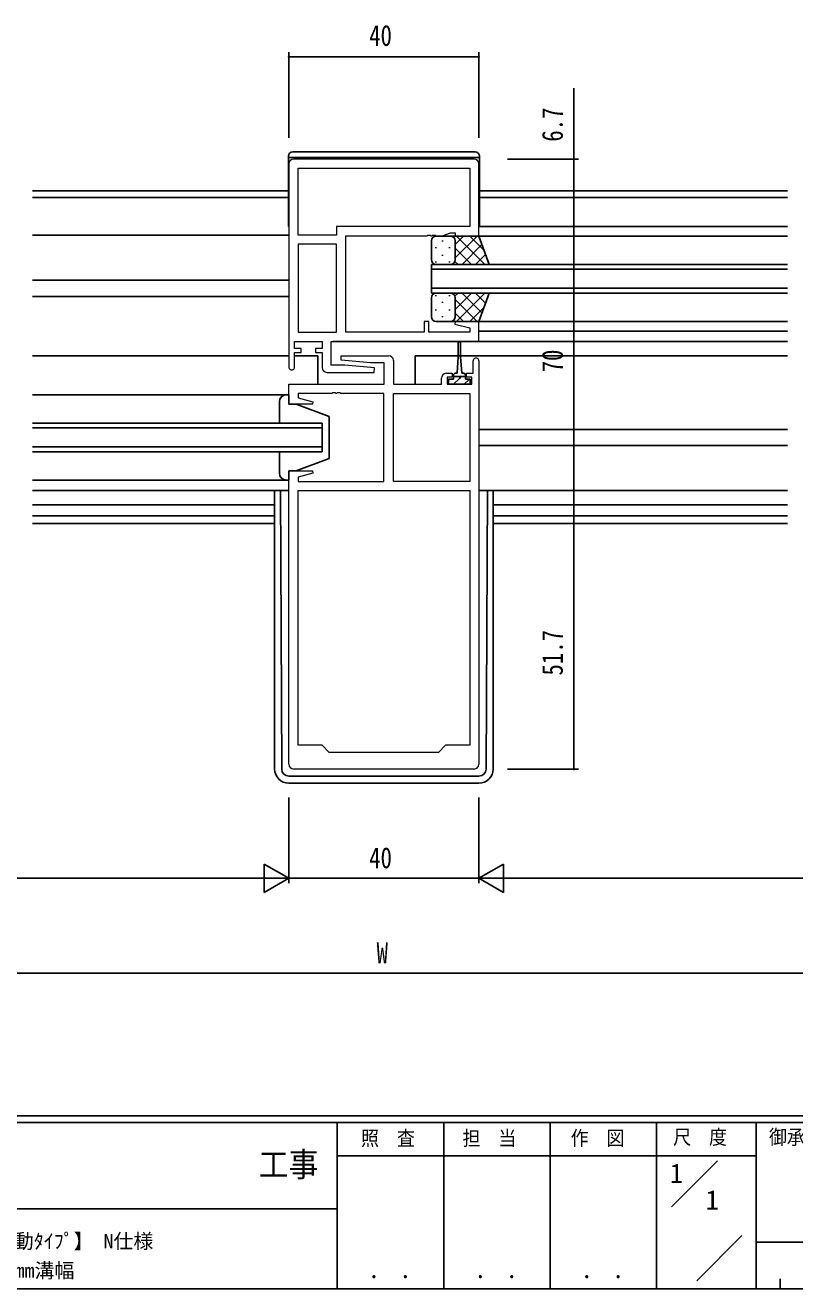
# Model space of a CAD drawing. Units: millimetres, scale not verified. Extents: x -1073 to 397, y -282 to 282.
# Drawn here: x 55.6 to 217.6, y -282.1 to -16.1 of the extents above; entities that cross this region are included whole.
import ezdxf
from ezdxf.enums import TextEntityAlignment as Align

# ---------------------------------------------------------------- set-up
doc = ezdxf.new("R2010")
doc.units = ezdxf.units.MM
doc.header["$LTSCALE"] = 2
for name, color, linetype in [('0-1_USER1', 3, 'Continuous'), ('0-3_YKK_12', 2, 'Continuous'), ('0-4_YKK_13', 4, 'Continuous'), ('0-6_YKK_D', 6, 'Continuous'), ('0-7_YKK_ZWAK', 7, 'Continuous')]:
    doc.layers.add(name, color=color, linetype=linetype)
doc.layers.add('0-2_YKK_11', color=7, linetype='Continuous', lineweight=18)
doc.styles.add('ＭＳ ゴシック', font='')
doc.styles.get('ＭＳ ゴシック').set_extended_font_data('MS Gothic')

msp = doc.modelspace()

# ---------------------------------------------------------------- linework, layer by layer
at = {"layer": '0-2_YKK_11'}
for p, q in [((150.1, -44.303), (112.1, -44.303)), ((111.1, -45.303), (111.1, -88.103)), ((113.03, -46.233), (149.17, -46.233)), ((113.03, -46.233), (149.17, -46.233)), ((113.03, -60.303), (113.03, -46.233)), ((149.17, -46.233), (149.17, -58.503)), ((151.1, -60.503), (151.1, -45.303)), ((149.17, -58.503), (121.1, -58.503)), ((121.1, -58.503), (121.1, -60.303)), ((121.1, -60.303), (113.03, -60.303)), ((123.1, -60.433), (140.142, -60.433)), ((123.1, -80.773), (123.1, -60.433)), ((140.142, -60.433), (140.325, -60.313)), ((140.325, -60.313), (140.875, -60.313)), ((140.875, -60.313), (141.058, -60.433)), ((141.058, -60.433), (141.142, -60.433)), ((141.142, -60.433), (141.325, -60.313)), ((141.325, -60.313), (141.875, -60.313)), ((141.875, -60.313), (142.058, -60.433)), ((142.058, -60.433), (143.369, -60.433)), ((143.369, -60.433), (145.1, -59.803)), ((145.1, -59.803), (146.1, -59.803)), ((146.1, -59.803), (146.1, -60.503)), ((146.1, -60.503), (151.1, -60.503)), ((113.03, -62.233), (113.03, -80.773)), ((113.03, -62.233), (113.03, -80.773)), ((121.1, -62.233), (113.03, -62.233)), ((121.1, -80.773), (121.1, -62.233)), ((139.6, -78.503), (139.6, -80.773)), ((140.6, -78.503), (139.6, -78.503)), ((140.6, -80.773), (140.6, -78.503)), ((146.14, -78.503), (146.071, -79.025)), ((146.071, -79.025), (149.17, -79.855)), ((151.1, -78.503), (146.14, -78.503)), ((151.1, -82.703), (151.1, -78.503)), ((113.03, -80.773), (121.1, -80.773)), ((139.6, -80.773), (123.1, -80.773)), ((149.17, -80.773), (140.6, -80.773)), ((149.17, -79.855), (149.17, -80.773)), ((112.3, -82.703), (118.1, -82.703)), ((112.3, -84.203), (112.3, -82.703)), ((113.7, -84.203), (112.3, -84.203)), ((112.3, -85.003), (113.7, -85.003)), ((112.3, -88.103), (112.3, -85.003)), ((113.7, -85.003), (113.7, -84.203)), ((116.7, -84.203), (116.7, -85.003)), ((118.1, -84.203), (116.7, -84.203)), ((116.7, -85.003), (118.1, -85.003)), ((118.1, -82.703), (118.1, -84.203)), ((118.1, -85.003), (118.1, -88.203)), ((120.03, -82.703), (151.1, -82.703)), ((120.03, -87.703), (120.03, -82.703)), ((122.907, -87.703), (120.03, -87.703)), ((122.08, -86.659), (122.122, -85.703)), ((128.293, -87.203), (122.08, -86.659)), ((122.122, -85.703), (132.1, -85.703)), ((129.12, -88.246), (122.907, -87.703)), ((131.17, -87.203), (128.293, -87.203)), ((131.17, -91.703), (131.17, -87.203)), ((133.1, -86.703), (133.1, -91.703)), ((149.9, -89.403), (149.9, -86.803)), ((151.1, -86.803), (151.1, -171.703)), ((119.1, -89.203), (129.078, -89.203)), ((129.078, -89.203), (129.12, -88.246)), ((143.2, -91.703), (143.2, -90.403)), ((144.2, -89.403), (145.5, -89.403)), ((144.4, -90.203), (144.4, -91.703)), ((145.5, -90.203), (144.4, -90.203)), ((145.5, -89.403), (145.5, -90.203)), ((148.5, -89.403), (149.9, -89.403)), ((148.5, -90.203), (148.5, -89.403)), ((149.6, -90.203), (148.5, -90.203)), ((149.6, -91.703), (149.6, -90.203)), ((111.1, -91.703), (131.17, -91.703)), ((111.1, -95.903), (111.1, -91.703)), ((133.1, -91.703), (143.2, -91.703)), ((144.4, -91.703), (149.6, -91.703)), ((120.142, -93.633), (113.03, -93.633)), ((113.03, -93.633), (113.03, -94.55)), ((113.03, -94.55), (116.129, -95.38)), ((116.129, -95.38), (116.061, -95.903)), ((120.325, -93.513), (120.142, -93.633)), ((120.875, -93.513), (120.325, -93.513)), ((121.058, -93.633), (120.875, -93.513)), ((121.142, -93.633), (121.058, -93.633)), ((121.325, -93.513), (121.142, -93.633)), ((121.875, -93.513), (121.325, -93.513)), ((122.058, -93.633), (121.875, -93.513)), ((131.1, -93.633), (122.058, -93.633)), ((131.1, -112.173), (131.1, -93.633)), ((133.1, -112.173), (133.1, -93.633)), ((133.1, -112.173), (133.1, -93.633)), ((133.1, -93.633), (149.17, -93.633)), ((149.17, -93.633), (149.17, -112.173)), ((116.061, -95.903), (111.1, -95.903)), ((111.1, -171.703), (111.1, -109.903)), ((111.1, -109.903), (116.061, -109.903)), ((116.129, -110.425), (113.03, -111.255)), ((113.03, -111.255), (113.03, -112.173)), ((116.061, -109.903), (116.129, -110.425)), ((113.03, -112.173), (131.1, -112.173)), ((113.03, -114.103), (149.17, -114.103)), ((113.03, -167.703), (113.03, -114.103)), ((113.03, -167.703), (113.03, -114.103)), ((149.17, -112.173), (133.1, -112.173)), ((149.17, -114.103), (149.17, -167.703)), ((118.1, -167.703), (113.03, -167.703)), ((119.6, -169.203), (118.1, -167.703)), ((142.6, -169.203), (119.6, -169.203)), ((150.1, -172.703), (112.1, -172.703))]:
    msp.add_line(p, q, dxfattribs=at)
msp.add_lwpolyline([(149.17, -167.703), (144.1, -167.703), (142.6, -169.203)], dxfattribs=at)
for centre, radius, start, end in [((112.1, -45.303), 1, 90.00001, 179.99999), ((150.1, -45.303), 1, 0.00001, 89.99999), ((132.1, -86.703), 1, 0.00001, 89.99999), ((150.5, -86.803), 0.6, 359.99999, 180.00001), ((111.7, -88.103), 0.6, 179.99999, 0.00001), ((119.1, -88.203), 1, 180.00001, 269.99999), ((144.2, -90.403), 1, 90.00001, 179.99999), ((112.1, -171.703), 1, 180.00001, 269.99999), ((150.1, -171.703), 1, 270.00001, 359.99999)]:
    msp.add_arc(centre, radius, start, end, dxfattribs=at)
at = {"layer": '0-3_YKK_12'}
for p, q in [((111, -51.005), (57.1, -51.005)), ((111, -52.405), (57.1, -52.405)), ((216.1, -51.005), (151.2, -51.005)), ((216.1, -52.405), (151.2, -52.405)), ((216.1, -58.505), (151.1, -58.505)), ((111.1, -60.305), (57.1, -60.305)), ((216.1, -60.505), (150.6, -60.505)), ((216.1, -66.505), (141.1, -66.505)), ((141.1, -66.505), (141.1, -72.505)), ((141.1, -67.505), (216.1, -67.505)), ((111.1, -69.805), (57.1, -69.805)), ((216.1, -71.505), (141.1, -71.505)), ((111.1, -73.205), (57.1, -73.205)), ((141.1, -72.505), (216.1, -72.505)), ((216.1, -78.504), (150.721, -78.502)), ((216.1, -80.505), (151.1, -80.504)), ((216.1, -82.705), (120.321, -82.705)), ((111.1, -85.705), (57.1, -85.705)), ((117.17, -85.705), (112.3, -85.705)), ((117.17, -85.705), (117.17, -91.598)), ((137.67, -85.705), (137.67, -91.598)), ((216.1, -85.705), (137.67, -85.705)), ((165.1, -85.705), (147.25, -85.705)), ((111.1, -93.905), (57.1, -93.905)), ((118.1, -99.905), (57.1, -99.905)), ((57.6, -99.905), (57.1, -99.905)), ((57.1, -100.905), (118.1, -100.905)), ((57.1, -100.905), (57.6, -100.905)), ((118.1, -105.905), (118.1, -99.905)), ((216.1, -101.205), (151.1, -101.205)), ((118.1, -104.905), (57.1, -104.905)), ((57.6, -104.905), (57.1, -104.905)), ((57.1, -105.905), (118.1, -105.905)), ((57.1, -105.905), (57.6, -105.905)), ((216.1, -104.605), (151.1, -104.605)), ((111.1, -111.905), (57.1, -111.905)), ((111.1, -114.105), (57.1, -114.105)), ((57.1, -117.105), (108.1, -117.105)), ((108.1, -119.375), (57.1, -119.375)), ((216.1, -117.105), (154.1, -117.105)), ((154.1, -119.375), (216.1, -119.375)), ((57.1, -121.005), (108.1, -121.005)), ((216.1, -121.005), (154.1, -121.005))]:
    msp.add_line(p, q, dxfattribs=at)
at = {"layer": '0-4_YKK_13'}
for p, q in [((111, -43.703), (111, -58.503)), ((151.2, -44.003), (111, -44.003)), ((111.9, -42.803), (150.3, -42.803)), ((151.2, -43.703), (151.2, -58.503)), ((111, -58.503), (111.1, -58.503)), ((151.2, -58.503), (151.1, -58.503)), ((142.104, -60.507), (145.104, -60.507)), ((151.104, -60.507), (145.104, -60.507)), ((146.103, -65.127), (150.724, -60.507)), ((146.104, -62.299), (147.895, -60.507)), ((146.372, -60.507), (152.372, -66.507)), ((149.2, -60.507), (152.161, -63.468)), ((153.246, -66.507), (151.104, -60.507)), ((141.104, -65.507), (141.104, -61.507)), ((142.052, -62.842), (142.052, -63.042)), ((143.467, -61.427), (143.467, -61.627)), ((144.882, -62.842), (144.882, -63.042)), ((146.104, -61.507), (146.104, -65.107)), ((146.104, -61.907), (146.104, -65.507)), ((146.104, -63.067), (149.543, -66.507)), ((147.552, -66.507), (151.748, -62.311)), ((142.052, -65.872), (142.052, -66.072)), ((143.467, -64.457), (143.467, -64.657)), ((144.882, -65.872), (144.882, -66.072)), ((146.047, -65.839), (146.715, -66.507)), ((150.381, -66.507), (152.492, -64.395)), ((145.104, -66.507), (142.104, -66.507)), ((144.882, -66.507), (153.246, -66.507)), ((141.104, -73.505), (141.104, -77.505)), ((142.052, -73.14), (142.052, -72.94)), ((145.104, -72.505), (142.104, -72.505)), ((143.467, -74.555), (143.467, -74.355)), ((144.882, -72.505), (153.246, -72.505)), ((144.882, -73.14), (144.882, -72.94)), ((146.047, -73.173), (146.715, -72.505)), ((146.103, -73.885), (150.724, -78.505)), ((146.104, -75.945), (149.543, -72.505)), ((146.104, -77.105), (146.104, -73.505)), ((146.104, -77.505), (146.104, -73.905)), ((146.372, -78.505), (152.372, -72.505)), ((147.552, -72.505), (151.748, -76.701)), ((150.381, -72.505), (152.492, -74.617)), ((153.246, -72.505), (151.104, -78.505)), ((142.052, -76.17), (142.052, -75.97)), ((144.882, -76.17), (144.882, -75.97)), ((146.104, -76.713), (147.895, -78.505)), ((149.2, -78.505), (152.161, -75.544)), ((142.104, -78.505), (145.104, -78.505)), ((143.467, -77.585), (143.467, -77.385)), ((151.104, -78.505), (145.104, -78.505)), ((146.75, -85.903), (146.75, -82.953)), ((147.25, -82.953), (147.25, -85.903)), ((146.75, -85.903), (146.5, -89.403)), ((147.25, -85.903), (147.5, -89.403)), ((145.75, -89.803), (145.75, -90.603)), ((145.75, -90.103), (148.25, -90.103)), ((146.5, -89.403), (146.15, -89.403)), ((147.364, -90.103), (147, -90.467)), ((147.85, -89.403), (147.5, -89.403)), ((148.25, -90.603), (148.25, -89.803)), ((144.7, -90.603), (145.75, -90.603)), ((144.7, -91.703), (144.7, -90.603)), ((149.3, -91.703), (144.7, -91.703)), ((147, -90.467), (145.764, -91.703)), ((149.11, -90.603), (148.01, -91.703)), ((148.25, -90.603), (149.3, -90.603)), ((149.3, -90.603), (149.3, -91.703)), ((109.1, -99.905), (109.1, -95.405)), ((110.6, -93.905), (111.1, -93.905)), ((111.1, -93.905), (111.1, -95.905)), ((111.1, -95.905), (112.6, -95.905)), ((112.6, -95.905), (119.6, -98.505)), ((119.6, -98.505), (119.6, -107.305)), ((109.1, -110.405), (109.1, -105.905)), ((112.6, -109.905), (119.6, -107.305)), ((111.1, -109.905), (111.1, -111.905)), ((112.6, -109.905), (111.1, -109.905)), ((108.1, -114.103), (108.1, -172.7)), ((109.593, -172.707), (109.309, -114.103)), ((111.1, -111.905), (110.6, -111.905)), ((151.1, -114.105), (216.1, -114.105)), ((151.1, -114.105), (151.4, -114.105)), ((152.607, -172.707), (152.891, -114.105)), ((154.1, -114.105), (154.1, -172.7)), ((151.107, -174.2), (111.093, -174.2)), ((151.1, -175.7), (111.1, -175.7))]:
    msp.add_line(p, q, dxfattribs=at)
for centre, radius, start, end in [((111.9, -43.703), 0.9, 90, 180), ((150.3, -43.703), 0.9, 0, 90), ((142.104, -61.507), 1, 90, 180), ((145.104, -61.507), 1, 0, 90), ((145.104, -61.507), 1, 0, 90), ((142.104, -65.507), 1, 180, 270), ((145.104, -65.507), 1, 270, 0), ((145.104, -65.507), 1, 270, 0), ((142.104, -73.505), 1, 90, 180), ((145.104, -73.505), 1, 0, 90), ((145.104, -73.505), 1, 0, 90), ((142.104, -77.505), 1, 180, 270), ((145.104, -77.505), 1, 270, 0), ((145.104, -77.505), 1, 270, 0), ((147, -82.953), 0.25, 0, 180), ((146.15, -89.803), 0.4, 90, 180), ((147.85, -89.803), 0.4, 0, 90), ((110.6, -95.405), 1.5, 90, 180), ((110.6, -110.405), 1.5, 180, 270), ((111.1, -172.7), 3, 180, 270), ((111.093, -172.7), 1.5, 180.27724, 270), ((151.1, -172.7), 3, 270, 0), ((151.107, -172.7), 1.5, 270, 359.72276)]:
    msp.add_arc(centre, radius, start, end, dxfattribs=at)
at = {"layer": '0-6_YKK_D'}
for p, q in [((111.1, -39.803), (111.1, -21.803)), ((111.1, -22.803), (151.1, -22.803)), ((151.1, -39.803), (151.1, -21.803)), ((171.1, -44.303), (171.1, -29.403)), ((157.1, -44.303), (172.1, -44.303)), ((171.1, -51.005), (171.1, -44.303)), ((157.1, -51.005), (172.1, -51.005)), ((171.1, -51.005), (171.1, -121.005)), ((157.1, -121.005), (172.1, -121.005)), ((171.1, -121.005), (171.1, -172.703)), ((157.1, -172.703), (172.1, -172.703)), ((111.1, -178.7), (111.1, -196.7)), ((111.1, -178.7), (111.1, -196.7)), ((151.1, -178.7), (151.1, -196.7)), ((151.1, -178.7), (151.1, -196.7)), ((105.904, -192.7), (105.904, -198.7)), ((111.1, -195.7), (105.904, -192.7)), ((151.1, -195.7), (156.296, -192.7)), ((156.296, -198.7), (156.296, -192.7)), ((-32.9, -195.7), (105.1, -195.7)), ((111.1, -195.7), (100.708, -195.7)), ((111.1, -195.7), (105.904, -198.7)), ((111.1, -195.7), (151.1, -195.7)), ((151.1, -195.7), (161.492, -195.7)), ((151.1, -195.7), (156.296, -198.7)), ((157.1, -195.7), (295.1, -195.7)), ((294.1, -215.7), (-31.9, -215.7))]:
    msp.add_line(p, q, dxfattribs=at)
for centre, start, end in [((111.1, -22.803), 0, 180), ((111.1, -22.803), 180, 0), ((151.1, -22.803), 0, 180), ((151.1, -22.803), 180, 0), ((171.1, -44.303), 90, 270), ((171.1, -44.303), 270, 90), ((171.1, -51.005), 90, 270), ((171.1, -51.005), 90, 270), ((171.1, -51.005), 270, 90), ((171.1, -51.005), 270, 90), ((171.1, -121.005), 90, 270), ((171.1, -121.005), 90, 270), ((171.1, -121.005), 270, 90), ((171.1, -121.005), 270, 90), ((171.1, -172.703), 90, 270), ((171.1, -172.703), 270, 90)]:
    msp.add_arc(centre, 0.106, start, end, dxfattribs=at)
at = {"layer": '0-7_YKK_ZWAK'}
for p, q in [((376.1, -245.7), (-393.9, -245.7)), ((338.3, -247.1), (-393.9, -247.1)), ((121.3, -247.1), (121.3, -282.1)), ((143.7, -247.1), (143.7, -282.1)), ((166.1, -247.1), (166.1, -282.1)), ((188.5, -247.1), (188.5, -282.1)), ((209.5, -247.1), (209.5, -282.1)), ((189.484, -254.099), (121.3, -254.099)), ((189.484, -254.099), (209.5, -254.099)), ((191.67, -264.836), (201.364, -255.143)), ((-7.5, -265.299), (121.3, -265.299)), ((196.972, -280.445), (206.496, -270.921)), ((209.5, -272.3), (310.3, -272.3)), ((214.54, -280), (214.54, -282.1)), ((-393.9, -282.1), (338.3, -282.1))]:
    msp.add_line(p, q, dxfattribs=at)

# ---------------------------------------------------------------- texts
at = {"layer": '0-1_USER1', "style": 'ＭＳ ゴシック'}
for s, height, p in [('1', 4.106, (191.3, -261.099)), ('1', 4.106, (198.833, -266.699)), ('EXIMA 31 片引き窓【内動ﾀｲﾌﾟ】 N仕様', 3.079, (9.137, -274.549)), ('RC枠 Eﾀｲﾌﾟ/14mm溝幅', 3.079, (26.097, -280.725))]:
    msp.add_text(s, height=height, dxfattribs=at).set_placement(p, align=Align.BOTTOM_LEFT)
at = {"layer": '0-6_YKK_D', "style": 'ＭＳ ゴシック', "width": 0.8}
for s, p in [('40', (128.006, -21.803)), ('40', (128.006, -194.9)), ('W', (129.565, -214.9))]:
    msp.add_text(s, height=4.399, dxfattribs=at).set_placement(p, align=Align.BOTTOM_LEFT)
for s, p in [('6.7', (170.1, -40.644)), ('70', (170.1, -89.197)), ('51.7', (170.1, -153.018))]:
    msp.add_text(s, height=4.399, rotation=90, dxfattribs=at).set_placement(p, align=Align.BOTTOM_LEFT)
at = {"layer": '0-7_YKK_ZWAK', "style": 'ＭＳ ゴシック', "width": 0.9}
for s, height, p in [('照  査', 3.079, (126.289, -252.88)), ('担  当', 3.079, (147.655, -252.88)), ('作  図', 3.079, (170.42, -252.862)), ('尺  度', 3.079, (192.012, -252.637)), ('御承認印', 3.079, (212.167, -252.633)), ('工事', 5.132, (104.731, -260.056)), (' ． ．', 3.592, (125.755, -281.046)), (' ． ．', 3.592, (148.155, -281.046)), (' ． ．', 3.592, (170.555, -281.046))]:
    msp.add_text(s, height=height, dxfattribs=at).set_placement(p, align=Align.BOTTOM_LEFT)

doc.saveas('drawing.dxf')
